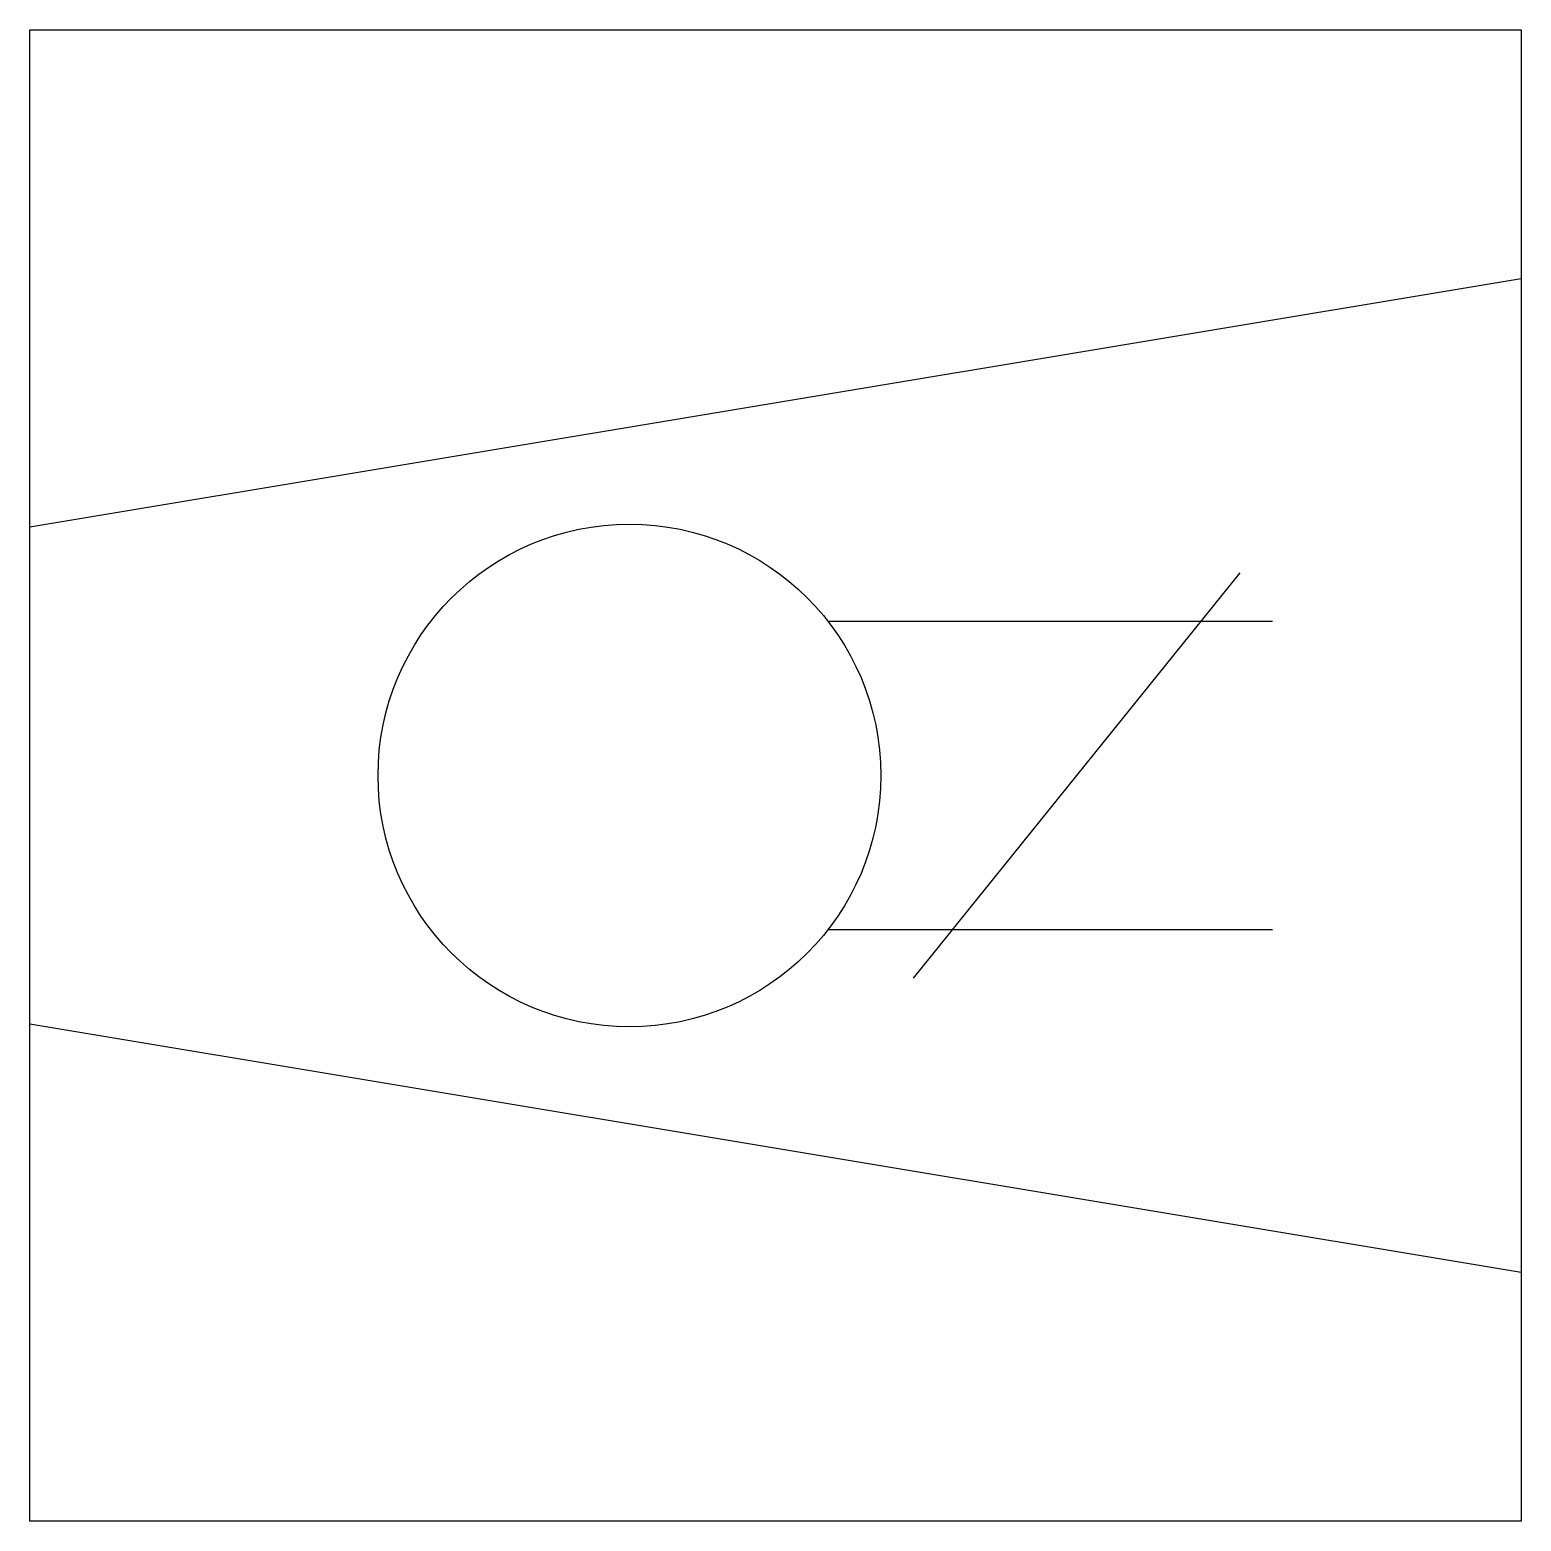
# Model space of a CAD drawing. Header units: millimetres. Extents: x -150 to 150, y -150 to 150.
import ezdxf

# ---------------------------------------------------------------- set-up
doc = ezdxf.new("R2010")
doc.units = ezdxf.units.MM

msp = doc.modelspace()

# ---------------------------------------------------------------- linework, layer by layer
at = {"color": 0, "linetype": 'ByBlock', "lineweight": -2}
for p, q in [((-150, -150), (-150, 150)), ((-150, 150), (150, 150)), ((150, 150), (150, -150)), ((-150, 50), (150, 100)), ((27.79, -40.74), (93.49, 40.74)), ((100, 31.01), (10.57, 31.01)), ((10.57, -31.01), (100, -31.01)), ((150, -100), (-150, -50)), ((150, -150), (-150, -150))]:
    msp.add_line(p, q, dxfattribs=at)
msp.add_circle((-29.39, 0), 50.57, dxfattribs=at)

doc.saveas('drawing.dxf')
